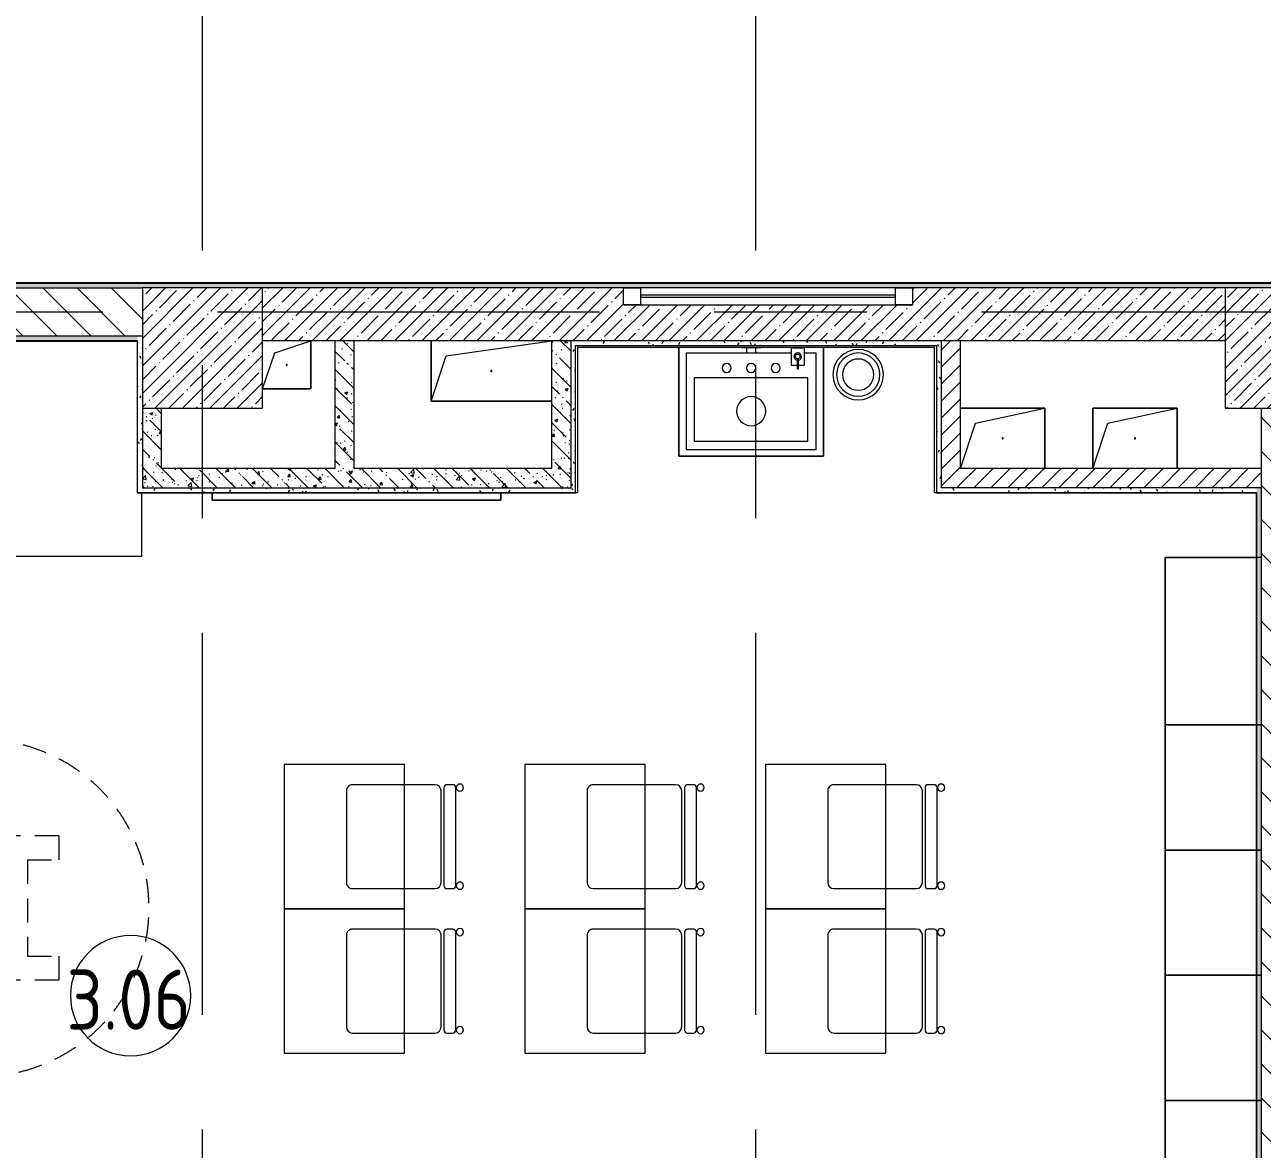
# Model space of a CAD drawing. Header units: millimetres. Extents: x 35111 to 235598, y -8553 to 29000.
# Drawn here: x 51421 to 56564, y 4322 to 8993 of the extents above; entities that cross this region are included whole.
import ezdxf

# ---------------------------------------------------------------- set-up
doc = ezdxf.new("R2010")
doc.units = ezdxf.units.MM
doc.linetypes.add('200_ШТРИХ__ш1_п0_6_', pattern=[160, 100, -60])
doc.linetypes.add('Осевая', pattern=[3175, 635, -476.25, 1587.5, -476.25])
for name, color, linetype, lineweight in [('A-AREA-IDEN', 7, 'Continuous', 9), ('A-GENM', 7, 'Continuous', 9), ('A-GLAZ', 7, 'Continuous', 9), ('A-GLAZ-1', 7, 'Continuous', 13), ('A-WALL', 7, 'Continuous', 9), ('I-WALL', 7, 'Continuous', 9), ('P-SANR-FIXT', 7, 'Continuous', 9), ('P-SANR-FIXT-1', 7, 'Continuous', 13), ('S-COLS', 7, 'Continuous', 9), ('Оси-2', 7, 'Осевая', 9)]:
    doc.layers.add(name, color=color, linetype=linetype, lineweight=lineweight)
for name, color, linetype, lineweight, true_color in [('A-WALL-1', 7, 'Continuous', 9, 0x3c3c3c), ('A-WALL-FNSH-1', 7, 'Continuous', 9, 0x3c3c3c), ('I-FURN-1', 7, 'Continuous', 9, 0xf0f0f0), ('I-FURN-2', 7, '200_ШТРИХ__ш1_п0_6_', 9, 0xf0f0f0)]:
    doc.layers.add(name, color=color, linetype=linetype, lineweight=lineweight, true_color=true_color)
doc.styles.add('GOST Common', font='GOST_Common.ttf', dxfattribs={"width": 0.9, "height": 250})
pattern_1 = [(135, (0, 0), (-70.71068, -70.71068), [])]
pattern_2 = [(45, (0, 0), (-35.35534, 35.35534), [])]
pattern_3 = [(135, (0, 0), (-75.43415, -75.43415), [106.68, -17.78, 3.556, -17.78]), (135, (0, 75.39), (-75.43415, -75.43415), []), (50, (0, 0), (127.52922, -11.15758), [13.335, -146.685]), (355, (0, 0), (-24.66966, 133.74002), [10.668, -117.348]), (100.451, (10.63, -0.93), (102.85973, 122.58178), [11.333, -124.663]), (46.184, (0, 35.56), (189.75516, -29.43036), [20.002, -220.027]), (96.636, (15.81, 33.1), (166.1822, 173.1996), [17, -186.995]), (351.184, (0, 35.56), (166.1839, 173.1976), [16.002, -176.022]), (21, (17.78, 26.67), (106.13027, -71.58603), [13.335, -146.685]), (326, (17.78, 26.67), (43.26188, 128.93175), [10.668, -117.348]), (71.451, (26.62, 20.7), (149.39198, 57.34505), [11.333, -124.663]), (37.5, (0, 0), (2.16223, 59.188357), [3.353, -112.573, 3.353, -115.773, -117.792]), (37.5, (0, 0), (2.16223, 59.188357), [-235.052, 3.353, -114.44]), (7.5, (0, 0), (46.77386, 70.12615), [3.353, -64.567, 3.353, -109.906, -44.894]), (7.5, (0, 0), (46.77386, 70.12615), [-181.178, 3.353, -41.542]), (327.5, (-39.65, 0), (94.91367, -4.010093), [3.353, -41.097, 3.353, -135.331, -184.023]), (327.5, (-39.65, 0), (94.91367, -4.010093), [-183.134, 3.353, -180.67]), (317.5, (-57.43, 0), (103.69057, 17.79882), [3.353, -54.432, 3.353, -88.748, -130.683]), (317.5, (-57.43, 0), (103.69057, 17.79882), [-149.885, 3.353, -127.33])]
pattern_4 = [(0, (0, 0), (121.92, 30.48), [10.058, -81.382, 10.058, -81.382, -487.68]), (0, (0, 0), (121.92, 30.48), [-182.88, 10.058, -172.822, 10.058, -81.382, -213.36]), (0, (0, 0), (121.92, 30.48), [-457.2, 10.058, -50.902, 10.058, -142.342]), (120, (45.72, 15.24), (-87.356454, 90.345817), [10.058, -81.382, 10.058, -81.382, -487.68]), (120, (45.72, 15.24), (-87.356454, 90.345817), [-182.88, 10.058, -172.822, 10.058, -81.382, -213.36]), (120, (45.72, 15.24), (-87.356454, 90.345817), [-457.2, 10.058, -50.902, 10.058, -142.342]), (240, (60.96, 76.2), (-34.563546, -120.825817), [10.058, -81.382, 10.058, -81.382, -487.68]), (240, (60.96, 76.2), (-34.563546, -120.825817), [-182.88, 10.058, -172.822, 10.058, -81.382, -213.36]), (240, (60.96, 76.2), (-34.563546, -120.825817), [-457.2, 10.058, -50.902, 10.058, -142.342])]

# ---------------------------------------------------------------- blocks, each defined once
blk = doc.blocks.new('BSC_Колонна _Прямоугольная - 500х500-V3-План размещения напольных электротехнических лючков и розеток 3 этажа в осях 12-23')
at = {"layer": 'S-COLS'}
h = blk.add_hatch(dxfattribs=at)
h.set_pattern_fill('FP_4', color=256, style=0, pattern_type=2)
h.set_pattern_definition([(45, (-52160, -7650), (-57.02463, 57.02463), []), (45, (-52102.975, -7650), (-57.02463, 57.02463), [100.806, -20.161, 3.353, -16.808])])
h.paths.add_polyline_path([(-250, -250), (250, -250), (250, 250), (-250, 250)])
for p, q in [((250, 250), (-250, 250)), ((-250, 250), (-250, -250)), ((250, -250), (250, 250)), ((-250, -250), (250, -250))]:
    blk.add_line(p, q, dxfattribs=at)
blk = doc.blocks.new('BSC_Колонна _Прямоугольная - 500х500-V17-План размещения напольных электротехнических лючков и розеток 3 этажа в осях 12-23')
at = {"layer": 'S-COLS'}
h = blk.add_hatch(dxfattribs=at)
h.set_pattern_fill('FP_25', color=256, style=0, pattern_type=2)
h.set_pattern_definition([(45, (-56660, -7650), (-57.02463, 57.02463), []), (45, (-56602.975, -7650), (-57.02463, 57.02463), [100.806, -20.161, 3.353, -16.808])])
h.paths.add_polyline_path([(-250, -250), (250, -250), (250, 250), (-250, 250)])
for p, q in [((250, 250), (-250, 250)), ((-250, 250), (-250, -250)), ((250, -250), (250, 250)), ((-250, -250), (250, -250))]:
    blk.add_line(p, q, dxfattribs=at)
blk = doc.blocks.new('GM_Отверстие прямоугольное _в плите_ - Отверстие-21986452-План размещения напольных электротехнических лючков и розеток 3 этажа в осях 12-23')
at = {"layer": 'A-GENM'}
for p, q in [((-175, 125), (175, 125)), ((175, 125), (-175, 125)), ((-112.5, 62.5), (175, 125)), ((175, 125), (175, -125)), ((175, -125), (175, 125)), ((-175, -125), (-112.5, 62.5))]:
    blk.add_line(p, q, dxfattribs=at)
for start, end in [(360, 180), (180, 360)]:
    blk.add_arc((0, 0), 2.5, start, end, dxfattribs=at)
blk = doc.blocks.new('GM_Отверстие прямоугольное _в плите_ - Отверстие-V51-План размещения напольных электротехнических лючков и розеток 3 этажа в осях 12-23')
at = {"layer": 'A-GENM'}
for p, q in [((-175, -125), (-175, 125)), ((-175, 125), (175, 125)), ((175, 125), (-175, 125)), ((-175, 125), (-175, -125)), ((-112.5, 62.5), (175, 125)), ((175, 125), (175, -125)), ((175, -125), (175, 125)), ((-175, -125), (-112.5, 62.5))]:
    blk.add_line(p, q, dxfattribs=at)
for start, end in [(360, 180), (180, 360)]:
    blk.add_arc((0, 0), 2.5, start, end, dxfattribs=at)
blk = doc.blocks.new('GM_Отверстие прямоугольное _в плите_ - Отверстие-V54-План размещения напольных электротехнических лючков и розеток 3 этажа в осях 12-23')
at = {"layer": 'A-GENM'}
for p, q in [((-250, -125), (-250, 125)), ((-250, 125), (-250, -125)), ((-187.5, 62.5), (250, 125)), ((-250, -125), (-187.5, 62.5)), ((250, -125), (-250, -125)), ((-250, -125), (250, -125))]:
    blk.add_line(p, q, dxfattribs=at)
for start, end in [(360, 180), (180, 360)]:
    blk.add_arc((0, 0), 2.5, start, end, dxfattribs=at)
blk = doc.blocks.new('GM_Отверстие прямоугольное _в плите_ - Отверстие-V59-План размещения напольных электротехнических лючков и розеток 3 этажа в осях 12-23')
at = {"layer": 'A-GENM'}
for p, q in [((-50, 50), (100, 100)), ((100, 100), (100, -100)), ((100, -100), (100, 100)), ((-100, -100), (-50, 50)), ((100, -100), (-100, -100)), ((-100, -100), (100, -100))]:
    blk.add_line(p, q, dxfattribs=at)
for start, end in [(360, 180), (180, 360)]:
    blk.add_arc((0, 0), 2.5, start, end, dxfattribs=at)
blk = doc.blocks.new('Стол базовый прямоугольный - 1_290-V86-План размещения напольных электротехнических лючков и розеток 3 этажа в осях 12-23')
at = {"layer": 'I-FURN-1'}
for p, q in [((-430, 455), (-617.5, 455)), ((-617.5, 455), (-617.5, -455)), ((617.5, -455), (617.5, -190)), ((-617.5, -455), (617.5, -455))]:
    blk.add_line(p, q, dxfattribs=at)
blk = doc.blocks.new('Стол базовый прямоугольный - 1_7а-25476368-План размещения напольных электротехнических лючков и розеток 3 этажа в осях 12-23')
at = {"layer": 'I-FURN-1'}
for p, q in [((250, 300), (-250, 300)), ((-250, 300), (-250, -300)), ((250, -300), (250, 300)), ((-250, -300), (250, -300))]:
    blk.add_line(p, q, dxfattribs=at)
blk = doc.blocks.new('Стул Breuer - 1_9а-V91-План размещения напольных электротехнических лючков и розеток 3 этажа в осях 12-23')
at = {"layer": 'I-FURN-1'}
for p, q in [((-215.9, 215.9), (-215.9, 0)), ((190.5, 241.3), (-190.5, 241.3)), ((215.9, 0), (215.9, 215.9)), ((-215.9, 0), (-215.9, -127)), ((215.9, -127), (215.9, 0)), ((-190.5, -152.4), (190.5, -152.4)), ((-215.9, -176.2), (-215.9, -200.8)), ((203.2, -163.5), (-203.2, -163.5)), ((215.9, -200.8), (215.9, -176.2)), ((-203.2, -213.5), (203.2, -213.5))]:
    blk.add_line(p, q, dxfattribs=at)
for centre, radius, start, end in [((-190.5, 215.9), 25.4, 150, 180), ((-190.5, 215.9), 25.4, 90, 150), ((190.5, 215.9), 25.4, 45, 90), ((190.5, 215.9), 25.4, 0, 45), ((-190.5, -127), 25.4, 180, 270), ((190.5, -127), 25.4, 270, 360), ((-203.2, -176.2), 12.7, 90, 180), ((-203.2, -200.8), 12.7, 180, 270), ((203.2, -176.2), 12.7, 360, 90), ((203.2, -200.8), 12.7, 270, 360), ((-203.5, -230.6), 15.1, 360, 180), ((-203.5, -230.6), 15.1, 180, 360), ((203.7, -230.6), 15.1, 360, 180), ((203.7, -230.6), 15.1, 180, 360)]:
    blk.add_arc(centre, radius, start, end, dxfattribs=at)
blk = doc.blocks.new('Стул Breuer - 1_9а-V92-План размещения напольных электротехнических лючков и розеток 3 этажа в осях 12-23')
at = {"layer": 'I-FURN-1'}
for p, q in [((-215.9, 215.9), (-215.9, 0)), ((190.5, 241.3), (-190.5, 241.3)), ((215.9, 0), (215.9, 215.9)), ((-215.9, 0), (-215.9, -127)), ((215.9, -127), (215.9, 0)), ((-190.5, -152.4), (190.5, -152.4)), ((-215.9, -176.2), (-215.9, -200.8)), ((203.2, -163.5), (-203.2, -163.5)), ((215.9, -200.8), (215.9, -176.2)), ((-203.2, -213.5), (203.2, -213.5))]:
    blk.add_line(p, q, dxfattribs=at)
for centre, radius, start, end in [((-190.5, 215.9), 25.4, 90, 180), ((190.5, 215.9), 25.4, 75, 90), ((190.5, 215.9), 25.4, 45, 75), ((190.5, 215.9), 25.4, 15, 45), ((190.5, 215.9), 25.4, 0, 15), ((-190.5, -127), 25.4, 180, 270), ((190.5, -127), 25.4, 270, 360), ((-203.2, -176.2), 12.7, 90, 180), ((-203.2, -200.8), 12.7, 180, 270), ((203.2, -176.2), 12.7, 360, 90), ((203.2, -200.8), 12.7, 270, 360), ((-203.5, -230.6), 15.1, 360, 180), ((-203.5, -230.6), 15.1, 180, 360), ((203.7, -230.6), 15.1, 360, 180), ((203.7, -230.6), 15.1, 180, 360)]:
    blk.add_arc(centre, radius, start, end, dxfattribs=at)
blk = doc.blocks.new('FRT_2D_Символ _разворот МГН_1 - D1_4_Символ доступности разворота МГН _360__-V70-План размещения напольных электротехнических лючков и розеток 3 этажа в осях 12-23')
at = {"layer": 'I-FURN-2'}
for p, q in [((-300, 325.4), (-300, -185.8)), ((-300, 325.4), (-200, 325.4)), ((-200, 195.4), (-200, 325.4)), ((200, 325.4), (300, 325.4)), ((200, 195.4), (200, 325.4)), ((300, 325.4), (300, -185.8)), ((-200, 195.4), (200, 195.4)), ((-300, -185.8), (-250, -185.8)), ((-250, -185.8), (-250, -238.4)), ((300, -185.8), (250, -185.8)), ((250, -185.8), (250, -238.4)), ((-250, -238.4), (-250, -435.8)), ((250, -238.4), (250, -435.8)), ((-200, -435.8), (-250, -435.8)), ((-200, -435.8), (-200, -645.8)), ((200, -435.8), (250, -435.8)), ((200, -435.8), (200, -645.8)), ((-200, -645.8), (200, -645.8))]:
    blk.add_line(p, q, dxfattribs=at)
for start, end in [(360, 244.8834), (295.7402, 360), (244.8834, 295.7402)]:
    blk.add_arc((0, 0), 700, start, end, dxfattribs=at)
blk = doc.blocks.new('Стул Breuer - 1_9а-25403171-План размещения напольных электротехнических лючков и розеток 3 этажа в осях 12-23')
at = {"layer": 'I-FURN-1'}
for p, q in [((-215.9, 215.9), (-215.9, 0)), ((190.5, 241.3), (-190.5, 241.3)), ((215.9, 0), (215.9, 215.9)), ((-215.9, 0), (-215.9, -127)), ((215.9, -127), (215.9, 0)), ((-190.5, -152.4), (190.5, -152.4)), ((-215.9, -176.2), (-215.9, -200.8)), ((203.2, -163.5), (-203.2, -163.5)), ((215.9, -200.8), (215.9, -176.2)), ((-203.2, -213.5), (203.2, -213.5))]:
    blk.add_line(p, q, dxfattribs=at)
for centre, radius, start, end in [((-190.5, 215.9), 25.4, 90, 180), ((190.5, 215.9), 25.4, 0, 90), ((-190.5, -127), 25.4, 180, 270), ((190.5, -127), 25.4, 270, 360), ((-203.2, -176.2), 12.7, 90, 180), ((-203.2, -200.8), 12.7, 180, 270), ((203.2, -176.2), 12.7, 360, 90), ((203.2, -200.8), 12.7, 270, 360), ((-203.5, -230.6), 15.1, 360, 180), ((-203.5, -230.6), 15.1, 180, 360), ((203.7, -230.6), 15.1, 360, 180), ((203.7, -230.6), 15.1, 180, 360)]:
    blk.add_arc(centre, radius, start, end, dxfattribs=at)
blk = doc.blocks.new('Мебель_универсальная - 1_24б-26156272-План размещения напольных электротехнических лючков и розеток 3 этажа в осях 12-23')
at = {"layer": 'I-FURN-1'}
for p, q in [((600, 25.4), (-600, 25.4)), ((-600, 25.4), (-600, -6.9)), ((-600, -6.9), (-600, 25.4)), ((-600, 25.4), (600, 25.4)), ((600, -6.9), (600, 25.4)), ((600, 25.4), (600, -6.9))]:
    blk.add_line(p, q, dxfattribs=at)
blk = doc.blocks.new('сифон - Для раковины-V171-План размещения напольных электротехнических лючков и розеток 3 этажа в осях 12-23')
at = {"layer": 'P-SANR-FIXT'}
blk.add_line((191.1, -40), (191.1, 40), dxfattribs=at)
at = {"layer": 'P-SANR-FIXT-1'}
for p, q in [((191.1, 20), (168.5, 20)), ((168.5, -20), (191.1, -20))]:
    blk.add_line(p, q, dxfattribs=at)
blk = doc.blocks.new('мусорная корзина - Round_ Metal-30590745-План размещения напольных электротехнических лючков и розеток 3 этажа в осях 12-23')
at = {"layer": 'P-SANR-FIXT'}
for radius, start, end in [(105, 0, 180), (90, 360, 180), (65, 0, 180), (105, 180, 360), (90, 180, 360), (65, 180, 360)]:
    blk.add_arc((0, 0), radius, start, end, dxfattribs=at)
blk = doc.blocks.new('Мойка кухонная - Раковина Roca Victoria-N Unik 600х460 мм-V173-План размещения напольных электротехнических лючков и розеток 3 этажа в осях 12-23')
at = {"layer": 'P-SANR-FIXT'}
for p, q in [((166, 0), (-270, 0)), ((-270, 0), (-270, -400)), ((270, 0), (221, 0)), ((270, -400), (270, 0)), ((236.1, -102.3), (-236.6, -102.3)), ((-236.6, -102.3), (-236.6, -366.4)), ((236.1, -366.4), (236.1, -102.3)), ((-270, -400), (270, -400)), ((-236.6, -366.4), (236.1, -366.4))]:
    blk.add_line(p, q, dxfattribs=at)
for centre, radius, start, end in [((-101.6, -61.9), 19, 90, 180), ((-101.6, -61.9), 19, 360, 90), ((0, -61.9), 19, 360, 180), ((101.6, -61.9), 19.1, 360, 180), ((-101.6, -61.9), 19, 180, 270), ((-101.6, -61.9), 19.1, 270, 360), ((0, -61.9), 19, 180, 360), ((101.6, -61.9), 19.1, 180, 360), ((0, -241.3), 60.5, 360, 180), ((0, -241.3), 60.5, 180, 360)]:
    blk.add_arc(centre, radius, start, end, dxfattribs=at)
blk = doc.blocks.new('TOY_Диспансер мыло - Дозатор Elegance new 11654 019001 хром-30769669-План размещения напольных электротехнических лючков и розеток 3 этажа в осях 12-23')
at = {"layer": 'A-GENM'}
for p, q in [((127.9, 106.1), (122.2, 106.1)), ((122.2, 106.1), (122.2, 91.2)), ((127.9, 91.2), (127.9, 106.1)), ((97.5, 89.2), (97.5, 21.5)), ((122.2, 91.2), (99.5, 91.2)), ((122.2, 91.2), (102.9, 91.2)), ((122.2, 92.2), (122.2, 64.8)), ((127.9, 64.8), (127.9, 92.2)), ((146.9, 91.2), (127.9, 91.2)), ((150.5, 91.2), (127.9, 91.2)), ((152.5, 21.5), (152.5, 89.2)), ((99.5, 19.5), (105, 19.5)), ((145, 19.5), (105, 19.5)), ((105, 19.5), (105, 18)), ((145, 18), (145, 19.5)), ((145, 19.5), (150.5, 19.5))]:
    blk.add_line(p, q, dxfattribs=at)
blk.add_circle((125, 55.2), 10, dxfattribs=at)
for centre, radius, start, end in [((99.5, 89.2), 2, 90, 180), ((125, 55.2), 15.7, 100.4353, 79.365), ((150.5, 89.2), 2, 360, 90), ((99.5, 21.5), 2, 180, 270), ((150.5, 21.5), 2, 270, 0)]:
    blk.add_arc(centre, radius, start, end, dxfattribs=at)
blk = doc.blocks.new('шкаф 1_112 - шкаф 1_112-V175-План размещения напольных электротехнических лючков и розеток 3 этажа в осях 12-23')
at = {"layer": 'I-FURN-1'}
for p, q in [((-400, 6070), (-400, 0)), ((-20, 6070), (-400, 6070)), ((0, 6070), (-400, 6070)), ((-400, 6070), (-400, 5375)), ((-400, 5375), (-400, 6070)), ((-400, 6070), (-20, 6070)), ((0, 5375), (0, 6070)), ((-400, 5375), (-20, 5375)), ((0, 5375), (-400, 5375)), ((-400, 5375), (-400, 4855)), ((-400, 4855), (-400, 5375)), ((-400, 5375), (-20, 5375)), ((-400, 5375), (0, 5375)), ((-20, 5375), (-400, 5375)), ((0, 4855), (0, 5375)), ((-400, 4855), (-20, 4855)), ((-400, 4855), (0, 4855)), ((-20, 4855), (-400, 4855)), ((0, 4855), (-400, 4855)), ((-400, 4855), (-400, 4335)), ((-400, 4335), (-400, 4855)), ((-400, 4855), (-20, 4855)), ((0, 4335), (0, 4855)), ((-400, 4335), (-20, 4335)), ((0, 4335), (-400, 4335)), ((-400, 4335), (-400, 3815)), ((-400, 3815), (-400, 4335)), ((-400, 4335), (-20, 4335)), ((-400, 4335), (0, 4335)), ((-20, 4335), (-400, 4335)), ((0, 3815), (0, 4335)), ((-400, 3815), (-20, 3815)), ((-400, 3815), (0, 3815)), ((-20, 3815), (-400, 3815)), ((0, 3815), (-400, 3815)), ((-400, 3815), (-400, 3295)), ((-400, 3295), (-400, 3815)), ((-400, 3815), (-20, 3815)), ((0, 3295), (0, 3815))]:
    blk.add_line(p, q, dxfattribs=at)
blk = doc.blocks.new('120_Окно_СКБ_1Ст - 120_Окно_СКБ_1Ст 400х1200 EI30-24228621-План размещения напольных электротехнических лючков и розеток 3 этажа в осях 12-23')
at = {"layer": 'A-GLAZ'}
for p, q in [((600, 110), (-600, 110)), ((530, 80), (-530, 80)), ((530, 70), (-530, 70)), ((-600, 40), (600, 40))]:
    blk.add_line(p, q, dxfattribs=at)
at = {"layer": 'A-GLAZ-1'}
for p, q in [((-600, 40), (-600, 110)), ((-600, 110), (-530, 110)), ((-530, 110), (-530, 40)), ((530, 40), (530, 110)), ((530, 110), (600, 110)), ((600, 110), (600, 40)), ((-530, 40), (-600, 40)), ((600, 40), (530, 40))]:
    blk.add_line(p, q, dxfattribs=at)
blk = doc.blocks.new('Марка_Помещения - Номер-25198446-План размещения напольных электротехнических лючков и розеток 3 этажа в осях 12-23')
at = {"layer": 'A-AREA-IDEN'}
for start, end in [(360, 180), (180, 360)]:
    blk.add_arc((0, 0), 2.5, start, end, dxfattribs=at)

msp = doc.modelspace()

# ---------------------------------------------------------------- hatches: boundary and pattern name
at = {"layer": 'I-WALL'}
h = msp.add_hatch(dxfattribs=at)
h.set_pattern_fill('FP_71', color=256, style=0, pattern_type=2)
h.set_pattern_definition(pattern_4)
h.paths.add_polyline_path([(74100, 7900), (74100, 7920), (73705, 7920), (73705, 7908), (73760, 7908), (73760, 7900)])
h.paths.add_polyline_path([(72250, 7900), (72250, 7908), (72305, 7908), (72305, 7920), (71660, 7920), (71660, 7908), (71690, 7908), (71690, 7900), (71860, 7900)])
h.paths.add_polyline_path([(70680, 7900), (70680, 7908), (70710, 7908), (70710, 7920), (69360, 7920), (69360, 7908), (69390, 7908), (69390, 7900), (70631.4, 7900)])
h.paths.add_polyline_path([(68230, 7900), (68230, 7908), (68260, 7908), (68260, 7920), (66860, 7920), (66860, 7908), (66890, 7908), (66890, 7900), (67355.7, 7900)])
h.paths.add_polyline_path([(65880, 7900), (65880, 7908), (65910, 7908), (65910, 7920), (60470, 7920), (60470, 7900), (65410, 7900)])
h.paths.add_polyline_path([(57970, 7900), (57970, 7920), (50859.9, 7920), (50859.9, 7900), (56910, 7900)])
h.paths.add_polyline_path([(47630, 7900), (48359.9, 7900), (48359.9, 7920), (42130, 7920), (42130, 7900), (47410, 7900)])
h.paths.add_polyline_path([(39630, 7900), (39630, 7920), (38760, 7920), (38760, 7900), (39040, 7900)])
h = msp.add_hatch(dxfattribs=at)
h.set_pattern_fill('FP_21', color=256, style=0, pattern_type=2)
h.set_pattern_definition(pattern_1)
h.paths.add_polyline_path([(51890, 7700), (51910, 7700), (51910, 7900), (50860, 7900), (50860, 7700)])
h.paths.add_polyline_path([(48360, 7700), (48360, 7900), (47910, 7900), (47910, 7700), (47930, 7700)])
h = msp.add_hatch(dxfattribs=at)
h.set_pattern_fill('FP_17', color=256, style=0, pattern_type=2)
h.set_pattern_definition([(45, (0, 0), (-57.02463, 57.02463), []), (45, (57.025, 0), (-57.02463, 57.02463), [100.806, -20.161, 3.353, -16.808])])
h.paths.add_polyline_path([(56410, 7680), (56410, 7900), (55110, 7900), (55110, 7830), (53910, 7830), (53910, 7900), (52410, 7900), (52410, 7680), (55708.7, 7680)])
h = msp.add_hatch(dxfattribs=at)
h.set_pattern_fill('FP_71', color=256, style=0, pattern_type=2)
h.set_pattern_definition(pattern_4)
h.paths.add_polyline_path([(51890, 7680), (51890, 7700), (50860, 7700), (50860, 7680)])
h.paths.add_polyline_path([(48360, 7680), (48360, 7700), (47930, 7700), (47931, 7680)])
h = msp.add_hatch(dxfattribs=at)
h.set_pattern_fill('FP_71', color=256, style=0, pattern_type=2)
h.set_pattern_definition(pattern_4)
h.paths.add_polyline_path([(51910, 7070), (51910, 7700), (51890, 7700), (51890, 7070)])
h = msp.add_hatch(dxfattribs=at)
h.set_pattern_fill('FP_23', color=256, style=0, pattern_type=2)
h.set_pattern_definition(pattern_3)
h.paths.add_polyline_path([(52790, 7150), (52790, 7680), (52710, 7680), (52710, 7150)])
h = msp.add_hatch(dxfattribs=at)
h.set_pattern_fill('FP_23', color=256, style=0, pattern_type=2)
h.set_pattern_definition(pattern_3)
h.paths.add_polyline_path([(53690, 7150), (53690, 7680), (53610, 7680), (53610, 7150)])
h = msp.add_hatch(dxfattribs=at)
h.set_pattern_fill('FP_71', color=256, style=0, pattern_type=2)
h.set_pattern_definition(pattern_4)
h.paths.add_polyline_path([(54980.8, 7660), (55210, 7660), (55210, 7680), (53690, 7680), (53690, 7660), (54798.8, 7660)])
h = msp.add_hatch(dxfattribs=at)
h.set_pattern_fill('FP_71', color=256, style=0, pattern_type=2)
h.set_pattern_definition(pattern_4)
h.paths.add_polyline_path([(55210, 7070), (55230, 7070), (55230, 7680), (55210, 7680), (55210, 7502.5)])
h = msp.add_hatch(dxfattribs=at)
h.set_pattern_fill('FP_34', color=256, style=0, pattern_type=2)
h.set_pattern_definition(pattern_2)
h.paths.add_polyline_path([(55310, 7070), (55310, 7680), (55230, 7680), (55230, 7070)])
h = msp.add_hatch(dxfattribs=at)
h.set_pattern_fill('FP_71', color=256, style=0, pattern_type=2)
h.set_pattern_definition(pattern_4)
h.paths.add_polyline_path([(53710, 7050), (53710, 7660), (53690, 7660), (53690, 7050)])
h = msp.add_hatch(dxfattribs=at)
h.set_pattern_fill('FP_23', color=256, style=0, pattern_type=2)
h.set_pattern_definition(pattern_3)
h.paths.add_polyline_path([(51990, 7150), (51990, 7400), (51910, 7400), (51910, 7150)])
h = msp.add_hatch(dxfattribs=at)
h.set_pattern_fill('FP_21', color=256, style=0, pattern_type=2)
h.set_pattern_definition(pattern_1)
h.paths.add_polyline_path([(56560.7, 400), (56760.7, 400), (56760.7, 7400), (56560.7, 7400), (56560.7, 420)])
h = msp.add_hatch(dxfattribs=at)
h.set_pattern_fill('FP_23', color=256, style=0, pattern_type=2)
h.set_pattern_definition(pattern_3)
h.paths.add_polyline_path([(53690, 7070), (53690, 7150), (51910, 7150), (51910, 7070), (52797, 7070)])
h = msp.add_hatch(dxfattribs=at)
h.set_pattern_fill('FP_34', color=256, style=0, pattern_type=2)
h.set_pattern_definition(pattern_2)
h.paths.add_polyline_path([(56540.7, 7070), (56560.7, 7070), (56560.7, 7150), (55310, 7150), (55310, 7070), (55708.7, 7070)])
h = msp.add_hatch(dxfattribs=at)
h.set_pattern_fill('FP_71', color=256, style=0, pattern_type=2)
h.set_pattern_definition(pattern_4)
h.paths.add_polyline_path([(53690, 7050), (53690, 7070), (51890, 7070), (51890, 7050), (52797, 7050)])
h = msp.add_hatch(dxfattribs=at)
h.set_pattern_fill('FP_71', color=256, style=0, pattern_type=2)
h.set_pattern_definition(pattern_4)
h.paths.add_polyline_path([(56540.7, 7050), (56540.7, 7070), (55210, 7070), (55210, 7050), (55708.7, 7050)])
h = msp.add_hatch(dxfattribs=at)
h.set_pattern_fill('FP_71', color=256, style=0, pattern_type=2)
h.set_pattern_definition(pattern_4)
h.paths.add_polyline_path([(56540.7, 420), (56560.7, 420), (56560.7, 7070), (56540.7, 7070), (56540.7, 421)])

# ---------------------------------------------------------------- linework, layer by layer
at = {"layer": 'A-WALL'}
for p, q in [((53910, 7900), (52410, 7900)), ((56410, 7900), (55110, 7900)), ((51910, 7700), (50860, 7700)), ((51890, 7679), (51889, 7679)), ((51890, 7050), (51890, 7680)), ((56410, 7680), (52410, 7680)), ((53690, 7680), (53690, 7070)), ((51910, 7400), (51910, 7070)), ((56560.7, 400), (56560.7, 7400)), ((56560.7, 7070), (55230, 7070)), ((56540.7, 420), (56540.7, 7050))]:
    msp.add_line(p, q, dxfattribs=at)
at = {"layer": 'A-WALL-1'}
for p, q in [((50859.9, 7900), (51910, 7900)), ((52710, 7680), (52710, 7150)), ((52790, 7150), (52790, 7680)), ((53610, 7680), (53610, 7150)), ((55230, 7680), (55230, 7070)), ((55310, 7150), (55310, 7680)), ((51990, 7150), (51990, 7400)), ((52710, 7150), (51990, 7150)), ((53610, 7150), (52790, 7150)), ((56560.7, 7150), (55310, 7150)), ((51890, 7050), (53710, 7050)), ((51910, 7070), (53690, 7070)), ((55210, 7050), (56540.7, 7050))]:
    msp.add_line(p, q, dxfattribs=at)
at = {"layer": 'A-WALL-FNSH-1'}
for p, q in [((57970, 7921), (50860, 7921)), ((50860, 7920), (57970, 7920)), ((47931, 7679), (51889, 7679)), ((51890, 7680), (48360, 7680)), ((51889, 7679), (51889, 7049)), ((51889, 7049), (53711, 7049)), ((53711, 7049), (53711, 7050)), ((55210, 7050), (55210, 7049)), ((55210, 7049), (56539.7, 7049)), ((56539.7, 7049), (56539.7, 421))]:
    msp.add_line(p, q, dxfattribs=at)
at = {"layer": 'I-FURN-1'}
for p, q in [((54140, 7652), (54140, 7200.5)), ((54140, 7200.5), (54140, 7652)), ((54740, 7200.5), (54740, 7652)), ((54740, 7652), (54740, 7200.5)), ((54140, 7200.5), (54740, 7200.5)), ((54740, 7200.5), (54140, 7200.5))]:
    msp.add_line(p, q, dxfattribs=at)
at = {"layer": 'I-WALL'}
for p, q in [((53710, 7660), (55210, 7660)), ((53710, 7050), (53710, 7660)), ((55202, 7652), (53718, 7652)), ((53718, 7652), (53718, 7050)), ((55202, 7050), (55202, 7652)), ((55210, 7660), (55210, 7050)), ((53710, 7050), (53718, 7050)), ((55202, 7050), (55210, 7050))]:
    msp.add_line(p, q, dxfattribs=at)
at = {"layer": 'Оси-2'}
for p, q in [((52160, 593.7), (52160, 24850)), ((54460, 593.7), (54460, 24850)), ((38410.7, 7800), (82250, 7800))]:
    msp.add_line(p, q, dxfattribs=at)

# ---------------------------------------------------------------- block references
at = {"layer": 'A-AREA-IDEN', "xscale": 99.99999999999993, "yscale": 99.99999999999993, "zscale": 99.99999999999993}
msp.add_blockref('Марка_Помещения - Номер-25198446-План размещения напольных электротехнических лючков и розеток 3 этажа в осях 12-23', (51861, 4959.6), dxfattribs=at)
at = {"layer": 'A-GENM'}
for name, p in [('GM_Отверстие прямоугольное _в плите_ - Отверстие-V59-План размещения напольных электротехнических лючков и розеток 3 этажа в осях 12-23', (52510, 7580)), ('GM_Отверстие прямоугольное _в плите_ - Отверстие-V54-План размещения напольных электротехнических лючков и розеток 3 этажа в осях 12-23', (53360, 7555)), ('GM_Отверстие прямоугольное _в плите_ - Отверстие-21986452-План размещения напольных электротехнических лючков и розеток 3 этажа в осях 12-23', (55485, 7275)), ('GM_Отверстие прямоугольное _в плите_ - Отверстие-V51-План размещения напольных электротехнических лючков и розеток 3 этажа в осях 12-23', (56035, 7275))]:
    msp.add_blockref(name, p, dxfattribs=at)
at = {"layer": 'A-GLAZ'}
msp.add_blockref('120_Окно_СКБ_1Ст - 120_Окно_СКБ_1Ст 400х1200 EI30-24228621-План размещения напольных электротехнических лючков и розеток 3 этажа в осях 12-23', (54510, 7790), dxfattribs=at)
at = {"layer": 'I-FURN-1'}
for name, p in [('Стол базовый прямоугольный - 1_290-V86-План размещения напольных электротехнических лючков и розеток 3 этажа в осях 12-23', (51290, 7240)), ('шкаф 1_112 - шкаф 1_112-V175-План размещения напольных электротехнических лючков и розеток 3 этажа в осях 12-23', (56560.7, 709.5)), ('Стол базовый прямоугольный - 1_7а-25476368-План размещения напольных электротехнических лючков и розеток 3 этажа в осях 12-23', (52749.3, 5620.1)), ('Стол базовый прямоугольный - 1_7а-25476368-План размещения напольных электротехнических лючков и розеток 3 этажа в осях 12-23', (53749.3, 5620.1)), ('Стол базовый прямоугольный - 1_7а-25476368-План размещения напольных электротехнических лючков и розеток 3 этажа в осях 12-23', (54749.3, 5620.1)), ('Стол базовый прямоугольный - 1_7а-25476368-План размещения напольных электротехнических лючков и розеток 3 этажа в осях 12-23', (52749.3, 5020.1)), ('Стол базовый прямоугольный - 1_7а-25476368-План размещения напольных электротехнических лючков и розеток 3 этажа в осях 12-23', (53749.3, 5020.1)), ('Стол базовый прямоугольный - 1_7а-25476368-План размещения напольных электротехнических лючков и розеток 3 этажа в осях 12-23', (54749.3, 5020.1))]:
    msp.add_blockref(name, p, dxfattribs=at)
for name, p, rotation in [('Мебель_универсальная - 1_24б-26156272-План размещения напольных электротехнических лючков и розеток 3 этажа в осях 12-23', (52800, 7043.1), 180), ('FRT_2D_Символ _разворот МГН_1 - D1_4_Символ доступности разворота МГН _360__-V70-План размещения напольных электротехнических лючков и розеток 3 этажа в осях 12-23', (51237.7, 5323.9), 269.9999999999993), ('Стул Breuer - 1_9а-V91-План размещения напольных электротехнических лючков и розеток 3 этажа в осях 12-23', (52999.3, 5620.1), 89.99999999999959), ('Стул Breuer - 1_9а-25403171-План размещения напольных электротехнических лючков и розеток 3 этажа в осях 12-23', (53999.3, 5620.1), 89.99999999999959), ('Стул Breuer - 1_9а-25403171-План размещения напольных электротехнических лючков и розеток 3 этажа в осях 12-23', (54999.3, 5620.1), 89.99999999999959), ('Стул Breuer - 1_9а-V92-План размещения напольных электротехнических лючков и розеток 3 этажа в осях 12-23', (52999.3, 5020.1), 89.99999999999959), ('Стул Breuer - 1_9а-25403171-План размещения напольных электротехнических лючков и розеток 3 этажа в осях 12-23', (53999.3, 5020.1), 89.99999999999959), ('Стул Breuer - 1_9а-25403171-План размещения напольных электротехнических лючков и розеток 3 этажа в осях 12-23', (54999.3, 5020.1), 89.99999999999959)]:
    msp.add_blockref(name, p, dxfattribs=dict(at, rotation=rotation))
at = {"layer": 'P-SANR-FIXT'}
for name, p in [('Мойка кухонная - Раковина Roca Victoria-N Unik 600х460 мм-V173-План размещения напольных электротехнических лючков и розеток 3 этажа в осях 12-23', (54440, 7629)), ('мусорная корзина - Round_ Metal-30590745-План размещения напольных электротехнических лючков и розеток 3 этажа в осях 12-23', (54885, 7539.5))]:
    msp.add_blockref(name, p, dxfattribs=at)
for name, p, rotation in [('сифон - Для раковины-V171-План размещения напольных электротехнических лючков и розеток 3 этажа в осях 12-23', (54440, 7460.5), 89.99999999999964), ('TOY_Диспансер мыло - Дозатор Elegance new 11654 019001 хром-30769669-План размещения напольных электротехнических лючков и розеток 3 этажа в осях 12-23', (54758.5, 7670), 180)]:
    msp.add_blockref(name, p, dxfattribs=dict(at, rotation=rotation))
at = {"layer": 'S-COLS'}
for name, p in [('BSC_Колонна _Прямоугольная - 500х500-V3-План размещения напольных электротехнических лючков и розеток 3 этажа в осях 12-23', (52160, 7650)), ('BSC_Колонна _Прямоугольная - 500х500-V17-План размещения напольных электротехнических лючков и розеток 3 этажа в осях 12-23', (56660, 7650))]:
    msp.add_blockref(name, p, dxfattribs=at)

# ---------------------------------------------------------------- texts
at = {"layer": 'A-AREA-IDEN', "insert": (51595.2, 5068.1), "char_height": 250, "width": 663.797, "attachment_point": 1, "style": 'GOST Common'}
msp.add_mtext('3.06', dxfattribs=at)

doc.saveas('drawing.dxf')
